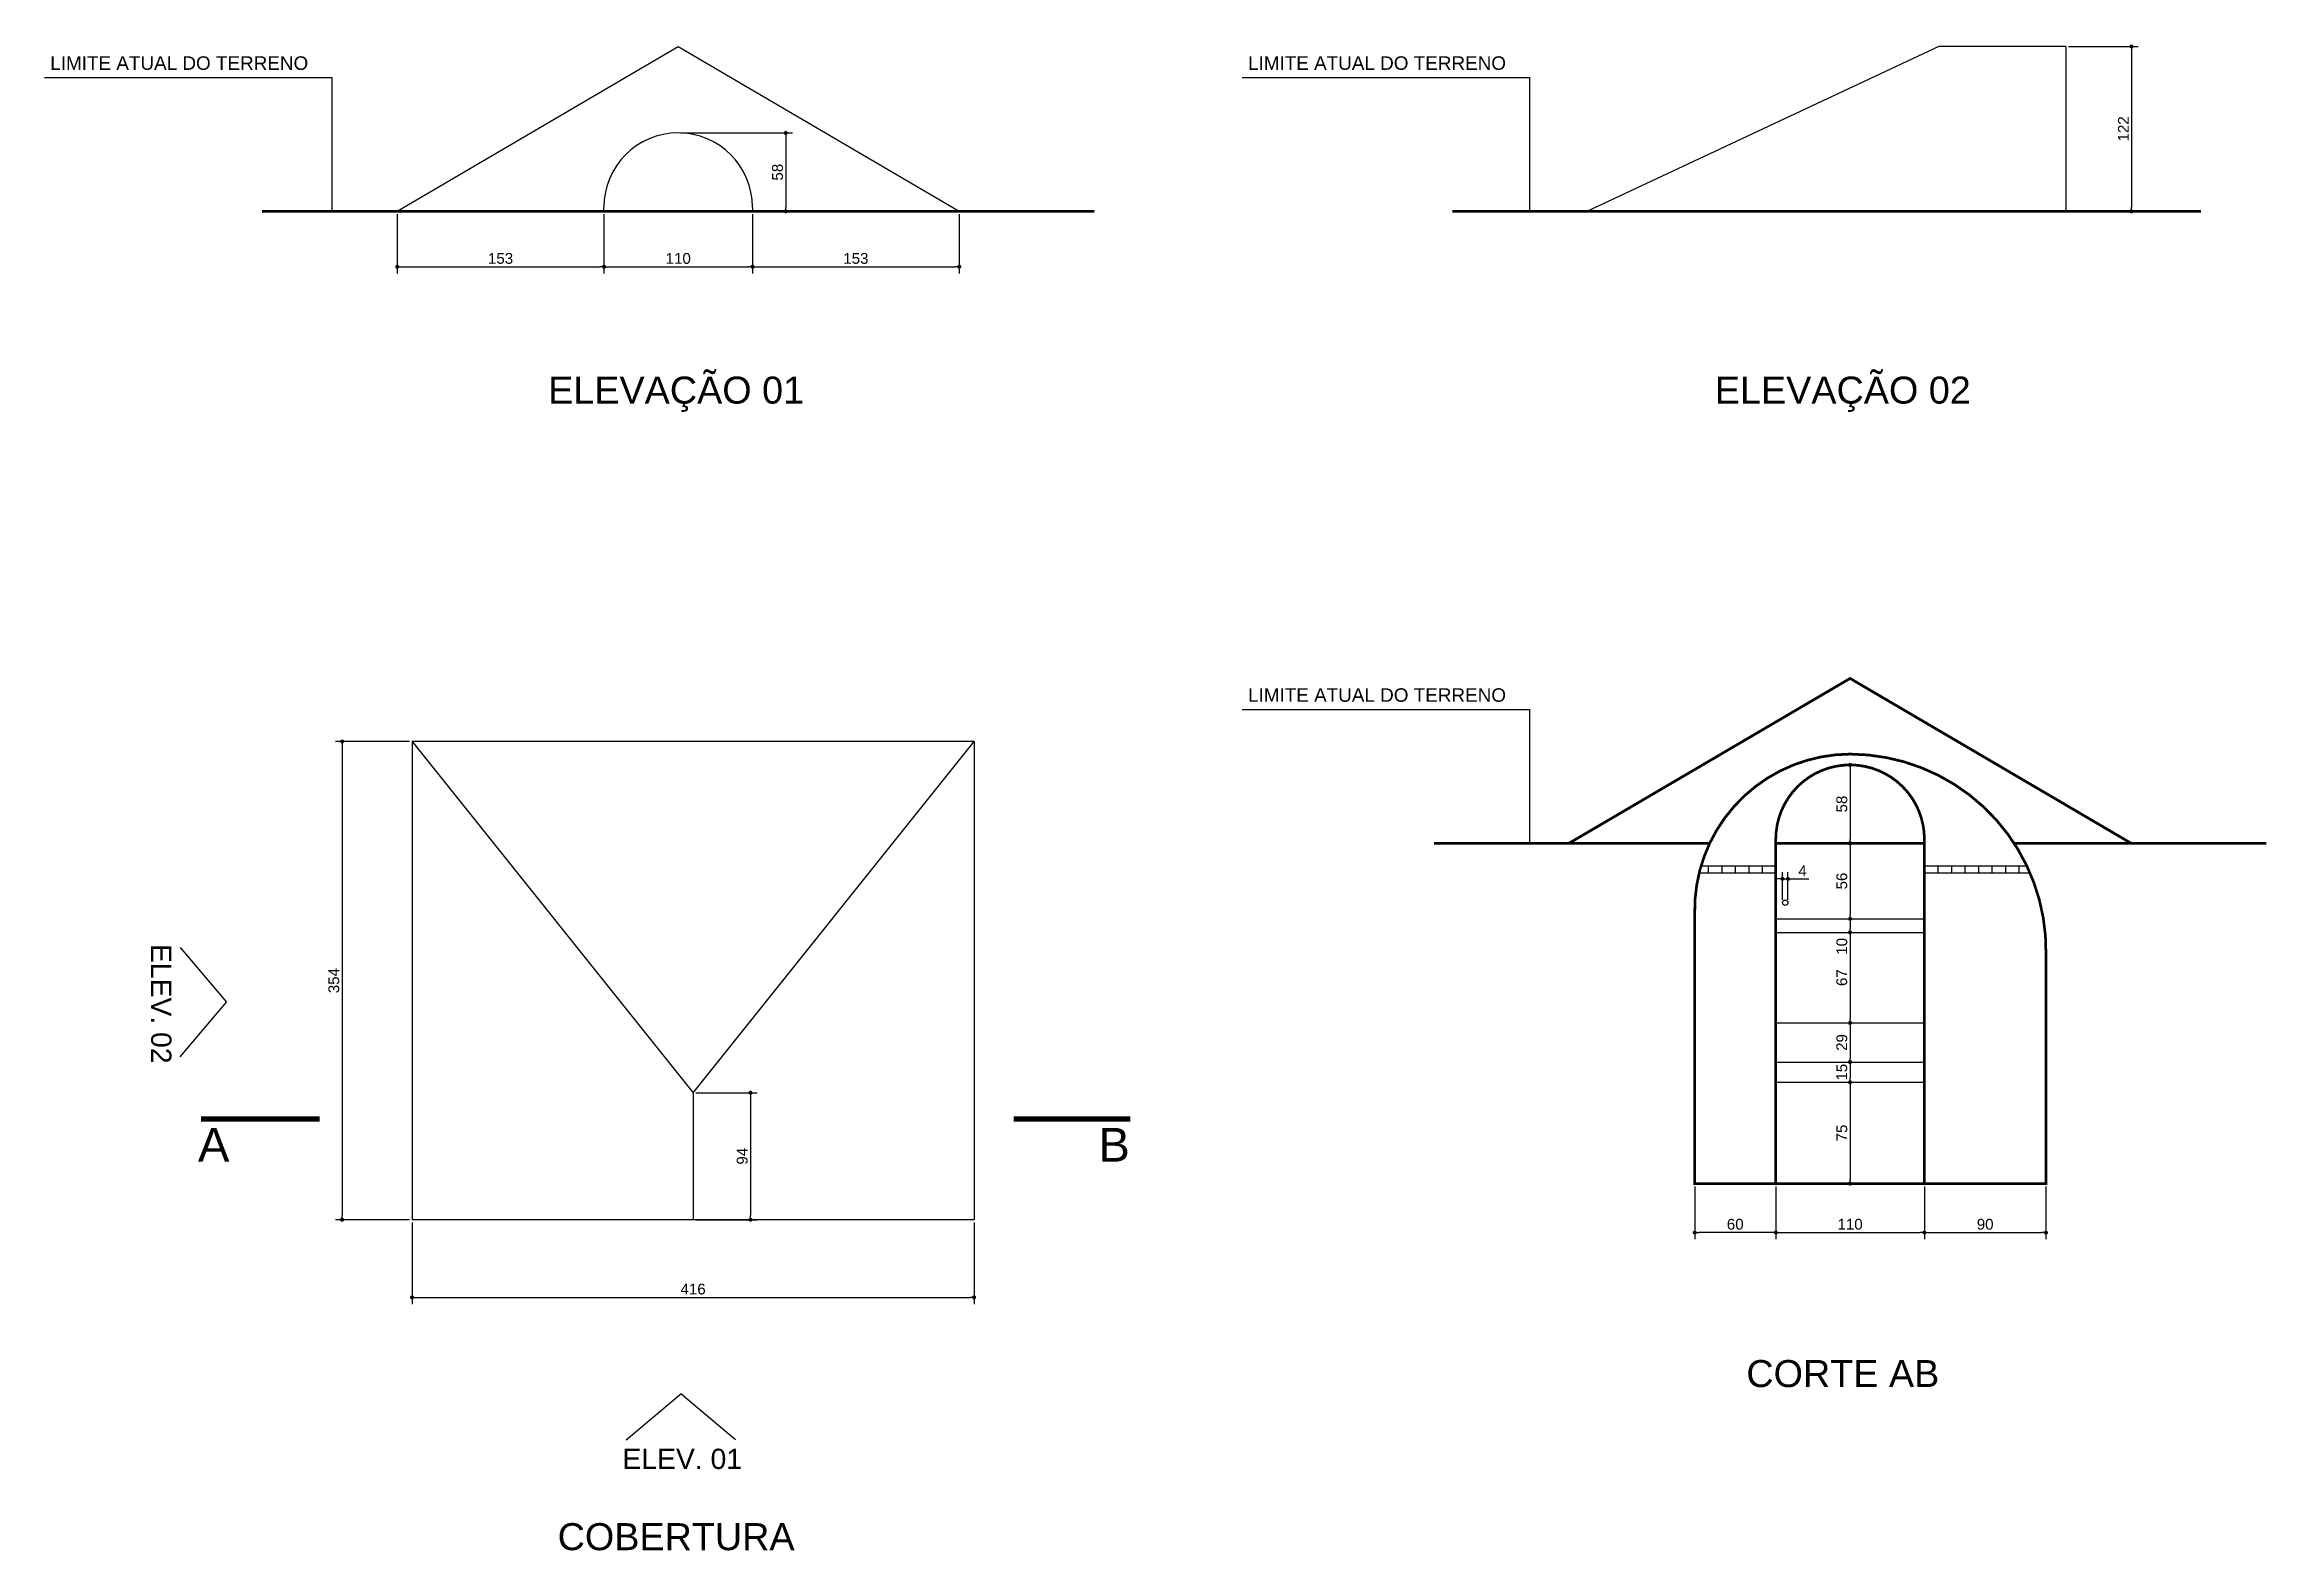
# Model space of a CAD drawing. Extents: x 2720 to 4366, y -7771 to -6656.
import ezdxf
from ezdxf.enums import TextEntityAlignment as Align

# ---------------------------------------------------------------- set-up
doc = ezdxf.new("R2010")
doc.units = 0
doc.header["$PDMODE"] = 35
doc.linetypes.add('CENTER2', pattern=[28.575, 19.05, -3.175, 3.175, -3.175])
doc.layers.get('0').update_dxf_attribs({"linetype": 'CONTINUOUS'})
doc.layers.get('DEFPOINTS').update_dxf_attribs({"linetype": 'CONTINUOUS'})
for name, color, linetype in [('COTA', 7, 'CONTINUOUS'), ('PAREDE', 7, 'CONTINUOUS'), ('PAREDE_FINA', 7, 'CONTINUOUS')]:
    doc.layers.add(name, color=color, linetype=linetype)
doc.styles.add('TEXTO', font='ARIAL.TTF')
doc.dimstyles.new('COTA', dxfattribs={"dimtxt": 8, "dimasz": 3, "dimexe": 5, "dimexo": 2, "dimgap": 2, "dimtad": 1, "dimdec": 1, "dimtxsty": 'TEXTO', "dimblk1": 'DOT', "dimblk2": 'DOT', "dimsah": 1, "dimcen": 0, "dimclrd": 256, "dimclre": 256, "dimclrt": 256, "dimazin": 3, "dimtfac": 1, "dimtdec": 4, "dimtmove": 0, "dimatfit": 3, "dimtolj": 1, "dimtzin": 0})

# ---------------------------------------------------------------- blocks, each defined once
blk = doc.blocks.new('_DOT')
at = {"color": 0, "linetype": 'BYBLOCK'}
blk.add_line((-0.5, 0), (-1, 0), dxfattribs=at)
at = {"color": 0, "linetype": 'BYBLOCK', "const_width": 0.5}
blk.add_lwpolyline([(-0.25, 0, 1), (0.25, 0, 1)], format="xyb", close=True, dxfattribs=at)
blk = doc.blocks.new('*D20')
at = {"layer": 'COTA'}
for p, q in [((2981.4, -6782), (2981.4, -6826)), ((3134.4, -6782), (3134.4, -6826)), ((2984.4, -6821), (3131.4, -6821))]:
    blk.add_line(p, q, dxfattribs=at)
at = {"layer": 'DEFPOINTS', "color": 0}
for p in [(2981.4, -6780), (3134.4, -6780), (3134.4, -6821)]:
    blk.add_point(p, dxfattribs=at)
at = {"layer": 'COTA', "xscale": 3, "yscale": 3, "zscale": 3, "rotation": 180}
blk.add_blockref('_DOT', (2981.4, -6821), dxfattribs=at)
at = {"layer": 'COTA', "xscale": 3, "yscale": 3, "zscale": 3}
blk.add_blockref('_DOT', (3134.4, -6821), dxfattribs=at)
at = {"layer": 'COTA', "insert": (3057.9, -6814.9), "char_height": 8, "attachment_point": 5, "style": 'TEXTO'}
blk.add_mtext('\\A1;153', dxfattribs=at)
blk = doc.blocks.new('*D21')
at = {"layer": 'COTA'}
for p, q in [((3134.4, -6784), (3134.4, -6826)), ((3244.4, -6782), (3244.4, -6826)), ((3137.4, -6821), (3241.4, -6821))]:
    blk.add_line(p, q, dxfattribs=at)
at = {"layer": 'DEFPOINTS', "color": 0}
for p in [(3134.4, -6782), (3244.4, -6780), (3244.4, -6821)]:
    blk.add_point(p, dxfattribs=at)
at = {"layer": 'COTA', "xscale": 3, "yscale": 3, "zscale": 3, "rotation": 180}
blk.add_blockref('_DOT', (3134.4, -6821), dxfattribs=at)
at = {"layer": 'COTA', "xscale": 3, "yscale": 3, "zscale": 3}
blk.add_blockref('_DOT', (3244.4, -6821), dxfattribs=at)
at = {"layer": 'COTA', "insert": (3189.4, -6814.9), "char_height": 8, "attachment_point": 5, "style": 'TEXTO'}
blk.add_mtext('\\A1;110', dxfattribs=at)
blk = doc.blocks.new('*D22')
at = {"layer": 'COTA'}
for p, q in [((3244.4, -6784), (3244.4, -6826)), ((3397.4, -6782), (3397.4, -6826)), ((3247.4, -6821), (3394.4, -6821))]:
    blk.add_line(p, q, dxfattribs=at)
at = {"layer": 'DEFPOINTS', "color": 0}
for p in [(3244.4, -6782), (3397.4, -6780), (3397.4, -6821)]:
    blk.add_point(p, dxfattribs=at)
at = {"layer": 'COTA', "xscale": 3, "yscale": 3, "zscale": 3, "rotation": 180}
blk.add_blockref('_DOT', (3244.4, -6821), dxfattribs=at)
at = {"layer": 'COTA', "xscale": 3, "yscale": 3, "zscale": 3}
blk.add_blockref('_DOT', (3397.4, -6821), dxfattribs=at)
at = {"layer": 'COTA', "insert": (3320.9, -6814.9), "char_height": 8, "attachment_point": 5, "style": 'TEXTO'}
blk.add_mtext('\\A1;153', dxfattribs=at)
blk = doc.blocks.new('*D23')
at = {"layer": 'COTA'}
for p, q in [((3191.4, -6722), (3274, -6722)), ((3269, -6725), (3269, -6777)), ((3246.4, -6780), (3274, -6780))]:
    blk.add_line(p, q, dxfattribs=at)
at = {"layer": 'DEFPOINTS', "color": 0}
for p in [(3189.4, -6722), (3244.4, -6780), (3269, -6780)]:
    blk.add_point(p, dxfattribs=at)
at = {"layer": 'COTA', "xscale": 3, "yscale": 3, "zscale": 3}
for p, rotation in [((3269, -6722), 90), ((3269, -6780), 270)]:
    blk.add_blockref('_DOT', p, dxfattribs=dict(at, rotation=rotation))
at = {"layer": 'COTA', "insert": (3262.9, -6751), "char_height": 8, "attachment_point": 5, "rotation": 90, "style": 'TEXTO'}
blk.add_mtext('\\A1;58', dxfattribs=at)
blk = doc.blocks.new('*D24')
at = {"layer": 'COTA'}
for p, q in [((2992.4, -7528.5), (2992.4, -7589)), ((3408.4, -7528.5), (3408.4, -7589)), ((2995.4, -7584), (3405.4, -7584))]:
    blk.add_line(p, q, dxfattribs=at)
at = {"layer": 'DEFPOINTS', "color": 0}
for p in [(2992.4, -7526.5), (3408.4, -7526.5), (3408.4, -7584)]:
    blk.add_point(p, dxfattribs=at)
at = {"layer": 'COTA', "xscale": 3, "yscale": 3, "zscale": 3, "rotation": 180}
blk.add_blockref('_DOT', (2992.4, -7584), dxfattribs=at)
at = {"layer": 'COTA', "xscale": 3, "yscale": 3, "zscale": 3}
blk.add_blockref('_DOT', (3408.4, -7584), dxfattribs=at)
at = {"layer": 'COTA', "insert": (3200.4, -7577.9), "char_height": 8, "attachment_point": 5, "style": 'TEXTO'}
blk.add_mtext('\\A1;416', dxfattribs=at)
blk = doc.blocks.new('*D25')
at = {"layer": 'COTA'}
for p, q in [((2990.4, -7172.5), (2935.6, -7172.5)), ((2940.6, -7175.5), (2940.6, -7523.5)), ((2990.4, -7526.5), (2935.6, -7526.5))]:
    blk.add_line(p, q, dxfattribs=at)
at = {"layer": 'DEFPOINTS', "color": 0}
for p in [(2992.4, -7172.5), (2940.6, -7526.5), (2992.4, -7526.5)]:
    blk.add_point(p, dxfattribs=at)
at = {"layer": 'COTA', "xscale": 3, "yscale": 3, "zscale": 3}
for p, rotation in [((2940.6, -7172.5), 90), ((2940.6, -7526.5), 270)]:
    blk.add_blockref('_DOT', p, dxfattribs=dict(at, rotation=rotation))
at = {"layer": 'COTA', "insert": (2934.5, -7349.5), "char_height": 8, "attachment_point": 5, "rotation": 90, "style": 'TEXTO'}
blk.add_mtext('\\A1;354', dxfattribs=at)
blk = doc.blocks.new('*D26')
at = {"layer": 'COTA'}
for p, q in [((3202.4, -7432.5), (3247.9, -7432.5)), ((3242.9, -7435.5), (3242.9, -7523.5)), ((3202.4, -7526.5), (3247.9, -7526.5))]:
    blk.add_line(p, q, dxfattribs=at)
at = {"layer": 'DEFPOINTS', "color": 0}
for p in [(3200.4, -7432.5), (3200.4, -7526.5), (3242.9, -7526.5)]:
    blk.add_point(p, dxfattribs=at)
at = {"layer": 'COTA', "xscale": 3, "yscale": 3, "zscale": 3}
for p, rotation in [((3242.9, -7432.5), 90), ((3242.9, -7526.5), 270)]:
    blk.add_blockref('_DOT', p, dxfattribs=dict(at, rotation=rotation))
at = {"layer": 'COTA', "insert": (3236.8, -7479.5), "char_height": 8, "attachment_point": 5, "rotation": 90, "style": 'TEXTO'}
blk.add_mtext('\\A1;94', dxfattribs=at)
blk = doc.blocks.new('*D27')
at = {"layer": 'COTA'}
for p, q in [((4218.5, -6658), (4270.1, -6658)), ((4265.1, -6661), (4265.1, -6777)), ((4218.5, -6780), (4270.1, -6780))]:
    blk.add_line(p, q, dxfattribs=at)
at = {"layer": 'DEFPOINTS', "color": 0}
for p in [(4216.5, -6658), (4216.5, -6780), (4265.1, -6780)]:
    blk.add_point(p, dxfattribs=at)
at = {"layer": 'COTA', "xscale": 3, "yscale": 3, "zscale": 3}
for p, rotation in [((4265.1, -6658), 90), ((4265.1, -6780), 270)]:
    blk.add_blockref('_DOT', p, dxfattribs=dict(at, rotation=rotation))
at = {"layer": 'COTA', "insert": (4259.1, -6719), "char_height": 8, "attachment_point": 5, "rotation": 90, "style": 'TEXTO'}
blk.add_mtext('\\A1;122', dxfattribs=at)
blk = doc.blocks.new('*D28')
at = {"layer": 'COTA'}
for p, q in [((3941.8, -7501.8), (3941.8, -7541)), ((4001.8, -7501.8), (4001.8, -7541)), ((3998.8, -7536), (3944.8, -7536))]:
    blk.add_line(p, q, dxfattribs=at)
at = {"layer": 'DEFPOINTS', "color": 0}
for p in [(3941.8, -7499.8), (4001.8, -7499.8), (3941.8, -7536)]:
    blk.add_point(p, dxfattribs=at)
at = {"layer": 'COTA', "xscale": 3, "yscale": 3, "zscale": 3, "rotation": 180}
blk.add_blockref('_DOT', (3941.8, -7536), dxfattribs=at)
at = {"layer": 'COTA', "xscale": 3, "yscale": 3, "zscale": 3}
blk.add_blockref('_DOT', (4001.8, -7536), dxfattribs=at)
at = {"layer": 'COTA', "insert": (3971.8, -7529.9), "char_height": 8, "attachment_point": 5, "style": 'TEXTO'}
blk.add_mtext('\\A1;60', dxfattribs=at)
blk = doc.blocks.new('*D29')
at = {"layer": 'COTA'}
for p, q in [((4001.8, -7501.8), (4001.8, -7541)), ((4111.8, -7501.8), (4111.8, -7541)), ((4004.8, -7536), (4108.8, -7536))]:
    blk.add_line(p, q, dxfattribs=at)
at = {"layer": 'DEFPOINTS', "color": 0}
for p in [(4001.8, -7499.8), (4111.8, -7499.8), (4111.8, -7536)]:
    blk.add_point(p, dxfattribs=at)
at = {"layer": 'COTA', "xscale": 3, "yscale": 3, "zscale": 3, "rotation": 180}
blk.add_blockref('_DOT', (4001.8, -7536), dxfattribs=at)
at = {"layer": 'COTA', "xscale": 3, "yscale": 3, "zscale": 3}
blk.add_blockref('_DOT', (4111.8, -7536), dxfattribs=at)
at = {"layer": 'COTA', "insert": (4056.8, -7529.9), "char_height": 8, "attachment_point": 5, "style": 'TEXTO'}
blk.add_mtext('\\A1;110', dxfattribs=at)
blk = doc.blocks.new('*D30')
at = {"layer": 'COTA'}
for p, q in [((4111.8, -7501.8), (4111.8, -7541)), ((4201.8, -7501.8), (4201.8, -7541)), ((4114.8, -7536), (4198.8, -7536))]:
    blk.add_line(p, q, dxfattribs=at)
at = {"layer": 'DEFPOINTS', "color": 0}
for p in [(4111.8, -7499.8), (4201.8, -7499.8), (4201.8, -7536)]:
    blk.add_point(p, dxfattribs=at)
at = {"layer": 'COTA', "xscale": 3, "yscale": 3, "zscale": 3, "rotation": 180}
blk.add_blockref('_DOT', (4111.8, -7536), dxfattribs=at)
at = {"layer": 'COTA', "xscale": 3, "yscale": 3, "zscale": 3}
blk.add_blockref('_DOT', (4201.8, -7536), dxfattribs=at)
at = {"layer": 'COTA', "insert": (4156.8, -7529.9), "char_height": 8, "attachment_point": 5, "style": 'TEXTO'}
blk.add_mtext('\\A1;90', dxfattribs=at)
blk = doc.blocks.new('*D31')
at = {"layer": 'COTA'}
for p, q in [((4054.8, -7189.8), (4051.8, -7189.8)), ((4056.8, -7192.8), (4056.8, -7244.8)), ((4003.8, -7247.8), (4061.8, -7247.8))]:
    blk.add_line(p, q, dxfattribs=at)
at = {"layer": 'DEFPOINTS', "color": 0}
for p in [(4056.8, -7189.8), (4001.8, -7247.8), (4056.8, -7247.8)]:
    blk.add_point(p, dxfattribs=at)
at = {"layer": 'COTA', "xscale": 3, "yscale": 3, "zscale": 3}
for p, rotation in [((4056.8, -7189.8), 90), ((4056.8, -7247.8), 270)]:
    blk.add_blockref('_DOT', p, dxfattribs=dict(at, rotation=rotation))
at = {"layer": 'COTA', "insert": (4050.7, -7218.8), "char_height": 8, "attachment_point": 5, "rotation": 90, "style": 'TEXTO'}
blk.add_mtext('\\A1;58', dxfattribs=at)
blk = doc.blocks.new('*D32')
at = {"layer": 'COTA'}
for p, q in [((4003.8, -7247.8), (4061.8, -7247.8)), ((4056.8, -7250.8), (4056.8, -7300.8)), ((4003.8, -7303.8), (4061.8, -7303.8))]:
    blk.add_line(p, q, dxfattribs=at)
at = {"layer": 'DEFPOINTS', "color": 0}
for p in [(4001.8, -7247.8), (4001.8, -7303.8), (4056.8, -7303.8)]:
    blk.add_point(p, dxfattribs=at)
at = {"layer": 'COTA', "xscale": 3, "yscale": 3, "zscale": 3}
for p, rotation in [((4056.8, -7247.8), 90), ((4056.8, -7303.8), 270)]:
    blk.add_blockref('_DOT', p, dxfattribs=dict(at, rotation=rotation))
at = {"layer": 'COTA', "insert": (4050.7, -7275.8), "char_height": 8, "attachment_point": 5, "rotation": 90, "style": 'TEXTO'}
blk.add_mtext('\\A1;56', dxfattribs=at)
blk = doc.blocks.new('*D33')
at = {"layer": 'COTA'}
for p, q in [((4005.8, -7303.8), (4061.8, -7303.8)), ((4003.8, -7313.8), (4061.8, -7313.8)), ((4056.8, -7306.8), (4056.8, -7310.8)), ((4056.8, -7313.8), (4056.8, -7331.5))]:
    blk.add_line(p, q, dxfattribs=at)
at = {"layer": 'DEFPOINTS', "color": 0}
for p in [(4003.8, -7303.8), (4001.8, -7313.8), (4056.8, -7313.8)]:
    blk.add_point(p, dxfattribs=at)
at = {"layer": 'COTA', "xscale": 3, "yscale": 3, "zscale": 3}
for p, rotation in [((4056.8, -7303.8), 90), ((4056.8, -7313.8), 270)]:
    blk.add_blockref('_DOT', p, dxfattribs=dict(at, rotation=rotation))
at = {"layer": 'COTA', "insert": (4050.7, -7324.1), "char_height": 8, "attachment_point": 5, "rotation": 90, "style": 'TEXTO'}
blk.add_mtext('\\A1;10', dxfattribs=at)
blk = doc.blocks.new('*D34')
at = {"layer": 'COTA'}
for p, q in [((4005.8, -7313.8), (4061.8, -7313.8)), ((4056.8, -7316.8), (4056.8, -7377.8)), ((4003.8, -7380.8), (4061.8, -7380.8))]:
    blk.add_line(p, q, dxfattribs=at)
at = {"layer": 'DEFPOINTS', "color": 0}
for p in [(4003.8, -7313.8), (4001.8, -7380.8), (4056.8, -7380.8)]:
    blk.add_point(p, dxfattribs=at)
at = {"layer": 'COTA', "xscale": 3, "yscale": 3, "zscale": 3}
for p, rotation in [((4056.8, -7313.8), 90), ((4056.8, -7380.8), 270)]:
    blk.add_blockref('_DOT', p, dxfattribs=dict(at, rotation=rotation))
at = {"layer": 'COTA', "insert": (4050.7, -7347.3), "char_height": 8, "attachment_point": 5, "rotation": 90, "style": 'TEXTO'}
blk.add_mtext('\\A1;67', dxfattribs=at)
blk = doc.blocks.new('*D35')
at = {"layer": 'COTA'}
for p, q in [((4005.8, -7380.8), (4061.8, -7380.8)), ((4056.8, -7383.8), (4056.8, -7406.8)), ((4003.8, -7409.8), (4061.8, -7409.8))]:
    blk.add_line(p, q, dxfattribs=at)
at = {"layer": 'DEFPOINTS', "color": 0}
for p in [(4003.8, -7380.8), (4001.8, -7409.8), (4056.8, -7409.8)]:
    blk.add_point(p, dxfattribs=at)
at = {"layer": 'COTA', "xscale": 3, "yscale": 3, "zscale": 3}
for p, rotation in [((4056.8, -7380.8), 90), ((4056.8, -7409.8), 270)]:
    blk.add_blockref('_DOT', p, dxfattribs=dict(at, rotation=rotation))
at = {"layer": 'COTA', "insert": (4050.7, -7395.3), "char_height": 8, "attachment_point": 5, "rotation": 90, "style": 'TEXTO'}
blk.add_mtext('\\A1;29', dxfattribs=at)
blk = doc.blocks.new('*D36')
at = {"layer": 'COTA'}
for p, q in [((4005.8, -7409.8), (4061.8, -7409.8)), ((4056.8, -7412.8), (4056.8, -7421.8)), ((4003.8, -7424.8), (4061.8, -7424.8))]:
    blk.add_line(p, q, dxfattribs=at)
at = {"layer": 'DEFPOINTS', "color": 0}
for p in [(4003.8, -7409.8), (4001.8, -7424.8), (4056.8, -7424.8)]:
    blk.add_point(p, dxfattribs=at)
at = {"layer": 'COTA', "xscale": 3, "yscale": 3, "zscale": 3}
for p, rotation in [((4056.8, -7409.8), 90), ((4056.8, -7424.8), 270)]:
    blk.add_blockref('_DOT', p, dxfattribs=dict(at, rotation=rotation))
at = {"layer": 'COTA', "insert": (4050.7, -7417.3), "char_height": 8, "attachment_point": 5, "rotation": 90, "style": 'TEXTO'}
blk.add_mtext('\\A1;15', dxfattribs=at)
blk = doc.blocks.new('*D37')
at = {"layer": 'COTA'}
for p, q in [((4005.8, -7424.8), (4061.8, -7424.8)), ((4056.8, -7427.8), (4056.8, -7496.8)), ((3943.8, -7499.8), (4061.8, -7499.8))]:
    blk.add_line(p, q, dxfattribs=at)
at = {"layer": 'DEFPOINTS', "color": 0}
for p in [(4003.8, -7424.8), (3941.8, -7499.8), (4056.8, -7499.8)]:
    blk.add_point(p, dxfattribs=at)
at = {"layer": 'COTA', "xscale": 3, "yscale": 3, "zscale": 3}
for p, rotation in [((4056.8, -7424.8), 90), ((4056.8, -7499.8), 270)]:
    blk.add_blockref('_DOT', p, dxfattribs=dict(at, rotation=rotation))
at = {"layer": 'COTA', "insert": (4050.7, -7462.3), "char_height": 8, "attachment_point": 5, "rotation": 90, "style": 'TEXTO'}
blk.add_mtext('\\A1;75', dxfattribs=at)
blk = doc.blocks.new('*D40')
at = {"layer": 'DEFPOINTS', "color": 0}
for p in [(4010.8, -7274.2), (4006.8, -7291.8), (4010.8, -7291.8)]:
    blk.add_point(p, dxfattribs=at)
at = {"layer": 'PAREDE_FINA'}
for p, q in [((4006.8, -7289.8), (4006.8, -7269.2)), ((4010.8, -7289.8), (4010.8, -7269.2)), ((4003.8, -7274.2), (4000.8, -7274.2)), ((4006.8, -7274.2), (4010.8, -7274.2)), ((4013.8, -7274.2), (4026.3, -7274.2))]:
    blk.add_line(p, q, dxfattribs=at)
at = {"layer": 'PAREDE_FINA', "xscale": 3, "yscale": 3, "zscale": 3}
blk.add_blockref('_DOT', (4006.8, -7274.2), dxfattribs=at)
at = {"layer": 'PAREDE_FINA', "xscale": 3, "yscale": 3, "zscale": 3, "rotation": 180}
blk.add_blockref('_DOT', (4010.8, -7274.2), dxfattribs=at)
at = {"layer": 'PAREDE_FINA', "insert": (4021.6, -7268.2), "char_height": 8, "attachment_point": 5, "style": 'TEXTO'}
blk.add_mtext('\\A1;4', dxfattribs=at)

msp = doc.modelspace()

# ---------------------------------------------------------------- linework, layer by layer
at = {"layer": 'PAREDE', "const_width": 2}
for points in [[(2881.35, -6779.95), (3497.35, -6779.95)], [(4316.49, -6779.95), (3762.49, -6779.95)], [(3848.81, -7247.79), (4056.81, -7125.79), (4264.81, -7247.79)], [(3748.81, -7247.79), (3952.92, -7247.79)], [(4001.81, -7247.79), (4111.81, -7247.79)], [(4178.21, -7247.79), (4364.81, -7247.79)]]:
    msp.add_lwpolyline(points, dxfattribs=at)
msp.add_lwpolyline([(3941.81, -7299.79), (3941.81, -7499.79), (4201.81, -7499.79), (4201.81, -7329.79, 0.4184327), (4056.81, -7181.79, 0.419512)], format="xyb", close=True, dxfattribs=at)
at = {"layer": 'PAREDE'}
msp.add_lwpolyline([(4111.81, -7499.79, 2, 2, 0), (4111.81, -7247.79, 2, 2, 0), (4111.81, -7244.79, 2, 2, 1), (4001.81, -7244.79, 2, 2, 0), (4001.81, -7247.79, 2, 2, 0), (4001.81, -7499.79, 0, 0, 0)], format="xyseb", dxfattribs=at)
at = {"layer": 'PAREDE_FINA'}
for points in [[(2981.35, -6779.95), (3189.35, -6657.95), (3397.35, -6779.95)], [(4122.49, -6657.95), (3862.49, -6779.95)], [(4216.49, -6657.95), (4122.49, -6657.95)], [(4216.49, -6657.95), (4216.49, -6779.95)], [(2720.27, -6680.85), (2932.96, -6680.85), (2932.96, -6779.95)], [(3606.87, -6680.85), (3819.56, -6680.85), (3819.56, -6779.95)], [(3134.35, -6779.95), (3134.35, -6776.95)], [(3244.35, -6776.95), (3244.35, -6779.95)], [(3606.87, -7148.69), (3819.56, -7148.69), (3819.56, -7247.79)], [(2992.43, -7172.52), (2992.43, -7526.52)], [(3408.43, -7172.52), (2992.43, -7172.52)], [(2992.43, -7172.52), (3200.43, -7432.52), (3408.43, -7172.52)], [(3408.43, -7172.52), (3408.43, -7526.52)], [(3945.1, -7269.79), (4001.81, -7269.79)], [(4001.81, -7264.79), (3946.45, -7264.79)], [(3951.81, -7264.79), (3951.81, -7269.79)], [(3961.81, -7264.79), (3961.81, -7269.79)], [(3971.81, -7264.79), (3971.81, -7269.79)], [(3981.81, -7264.79), (3981.81, -7269.79)], [(3991.81, -7264.79), (3991.81, -7269.79)], [(4187.74, -7264.79), (4111.81, -7264.79)], [(4111.81, -7269.79), (4190, -7269.79)], [(4121.81, -7264.79), (4121.81, -7269.79)], [(4131.81, -7264.79), (4131.81, -7269.79)], [(4141.81, -7264.79), (4141.81, -7269.79)], [(4151.81, -7264.79), (4151.81, -7269.79)], [(4161.81, -7264.79), (4161.81, -7269.79)], [(4171.81, -7264.79), (4171.81, -7269.79)], [(4181.81, -7264.79), (4181.81, -7269.79)], [(4001.81, -7303.79), (4111.81, -7303.79)], [(4001.81, -7313.79), (4111.81, -7313.79)], [(2820.76, -7325.06), (2854.93, -7365.54)], [(2820.76, -7406.02), (2854.93, -7365.54)], [(4001.81, -7380.79), (4111.81, -7380.79)], [(4001.81, -7409.79), (4111.81, -7409.79)], [(3200.43, -7432.52), (3200.43, -7526.52)], [(4001.81, -7424.79), (4111.81, -7424.79)], [(3408.43, -7526.52), (2992.43, -7526.52)], [(3150.82, -7689.51), (3191.3, -7655.34)], [(3231.78, -7689.51), (3191.3, -7655.34)]]:
    msp.add_lwpolyline(points, dxfattribs=at)
at = {"layer": 'PAREDE_FINA', "linetype": 'CENTER2', "ltscale": 3, "const_width": 4}
for points in [[(2836.25, -7451.93), (2924.07, -7451.93)], [(3437.72, -7451.93), (3523.98, -7451.93)]]:
    msp.add_lwpolyline(points, dxfattribs=at)
at = {"layer": 'PAREDE_FINA'}
msp.add_circle((4008.81, -7291.79), 2, dxfattribs=at)
msp.add_arc((3189.35, -6776.95), 55, 0, 180, dxfattribs=at)

# ---------------------------------------------------------------- texts
at = {"layer": 'PAREDE_FINA', "style": 'TEXTO'}
for s, height, p in [('LIMITE ATUAL DO TERRENO', 10, (2724.57, -6675.25)), ('LIMITE ATUAL DO TERRENO', 10, (3611.18, -6675.25)), ('LIMITE ATUAL DO TERRENO', 10, (3611.18, -7143.09)), ('A', 25, (2833.9, -7483.51)), ('B', 25, (3500.44, -7483.51)), ('ELEV. 01', 15, (3148.11, -7711.05))]:
    msp.add_text(s, height=height, dxfattribs=at).set_placement(p)
for s, p in [('ELEVAÇÃO 01', (3187.83, -6922.33)), ('ELEVAÇÃO 02', (4051.43, -6922.33)), ('CORTE AB', (4051.43, -7650.4)), ('COBERTURA', (3187.83, -7771.14))]:
    msp.add_text(s, height=20, dxfattribs=at).set_placement(p, align=Align.CENTER)
msp.add_text('ELEV. 02', height=15, rotation=270, dxfattribs=at).set_placement((2799.22, -7322.35))

# ---------------------------------------------------------------- dimensions: what is measured, and where the dimension line sits
at = {"layer": 'COTA'}
for base, p1, p2, picture, middle in [((4265.12, -6779.95), (4216.49, -6657.95), (4216.49, -6779.95), '*D27', (4259.11, -6718.95)), ((3268.96, -6779.95), (3189.35, -6721.95), (3244.35, -6779.95), '*D23', (3262.88, -6750.95)), ((2940.58, -7526.52), (2992.43, -7172.52), (2992.43, -7526.52), '*D25', (2934.49, -7349.52)), ((4056.81, -7247.79), (4056.81, -7189.79), (4001.81, -7247.79), '*D31', (4050.73, -7218.79)), ((4056.81, -7303.79), (4001.81, -7247.79), (4001.81, -7303.79), '*D32', (4050.73, -7275.79)), ((4056.81, -7313.79), (4003.81, -7303.79), (4001.81, -7313.79), '*D33', (4050.73, -7324.13)), ((4056.81, -7380.79), (4003.81, -7313.79), (4001.81, -7380.79), '*D34', (4050.73, -7347.29)), ((4056.81, -7409.79), (4003.81, -7380.79), (4001.81, -7409.79), '*D35', (4050.73, -7395.29)), ((4056.81, -7424.79), (4003.81, -7409.79), (4001.81, -7424.79), '*D36', (4050.73, -7417.29)), ((3242.91, -7526.52), (3200.43, -7432.52), (3200.43, -7526.52), '*D26', (3236.82, -7479.52)), ((4056.81, -7499.79), (4003.81, -7424.79), (3941.81, -7499.79), '*D37', (4050.75, -7462.29))]:
    dim = msp.add_linear_dim(base=base, p1=p1, p2=p2, angle=90, dimstyle='COTA', dxfattribs=at)
    dim.commit()
    dim.dimension.update_dxf_attribs({"geometry": picture, "text_midpoint": middle})
for base, p1, p2, picture, middle in [((3134.35, -6820.98), (2981.35, -6779.95), (3134.35, -6779.95), '*D20', (3057.85, -6814.89)), ((3244.35, -6820.98), (3134.35, -6781.95), (3244.35, -6779.95), '*D21', (3189.35, -6814.89)), ((3397.35, -6820.98), (3244.35, -6781.95), (3397.35, -6779.95), '*D22', (3320.85, -6814.89)), ((3941.81, -7535.99), (4001.81, -7499.79), (3941.81, -7499.79), '*D28', (3971.81, -7529.91)), ((4111.81, -7535.99), (4001.81, -7499.79), (4111.81, -7499.79), '*D29', (4056.81, -7529.91)), ((4201.81, -7535.99), (4111.81, -7499.79), (4201.81, -7499.79), '*D30', (4156.81, -7529.91)), ((3408.43, -7584.03), (2992.43, -7526.52), (3408.43, -7526.52), '*D24', (3200.43, -7577.95))]:
    dim = msp.add_linear_dim(base=base, p1=p1, p2=p2, dimstyle='COTA', dxfattribs=at)
    dim.commit()
    dim.dimension.update_dxf_attribs({"geometry": picture, "text_midpoint": middle})
at = {"layer": 'PAREDE_FINA'}
dim = msp.add_linear_dim(base=(4010.81, -7274.24), p1=(4006.81, -7291.79), p2=(4010.81, -7291.79), dimstyle='COTA', dxfattribs=at)
dim.commit()
dim.dimension.update_dxf_attribs({"geometry": '*D40', "text_midpoint": (4021.58, -7268.24)})

doc.saveas('drawing.dxf')
